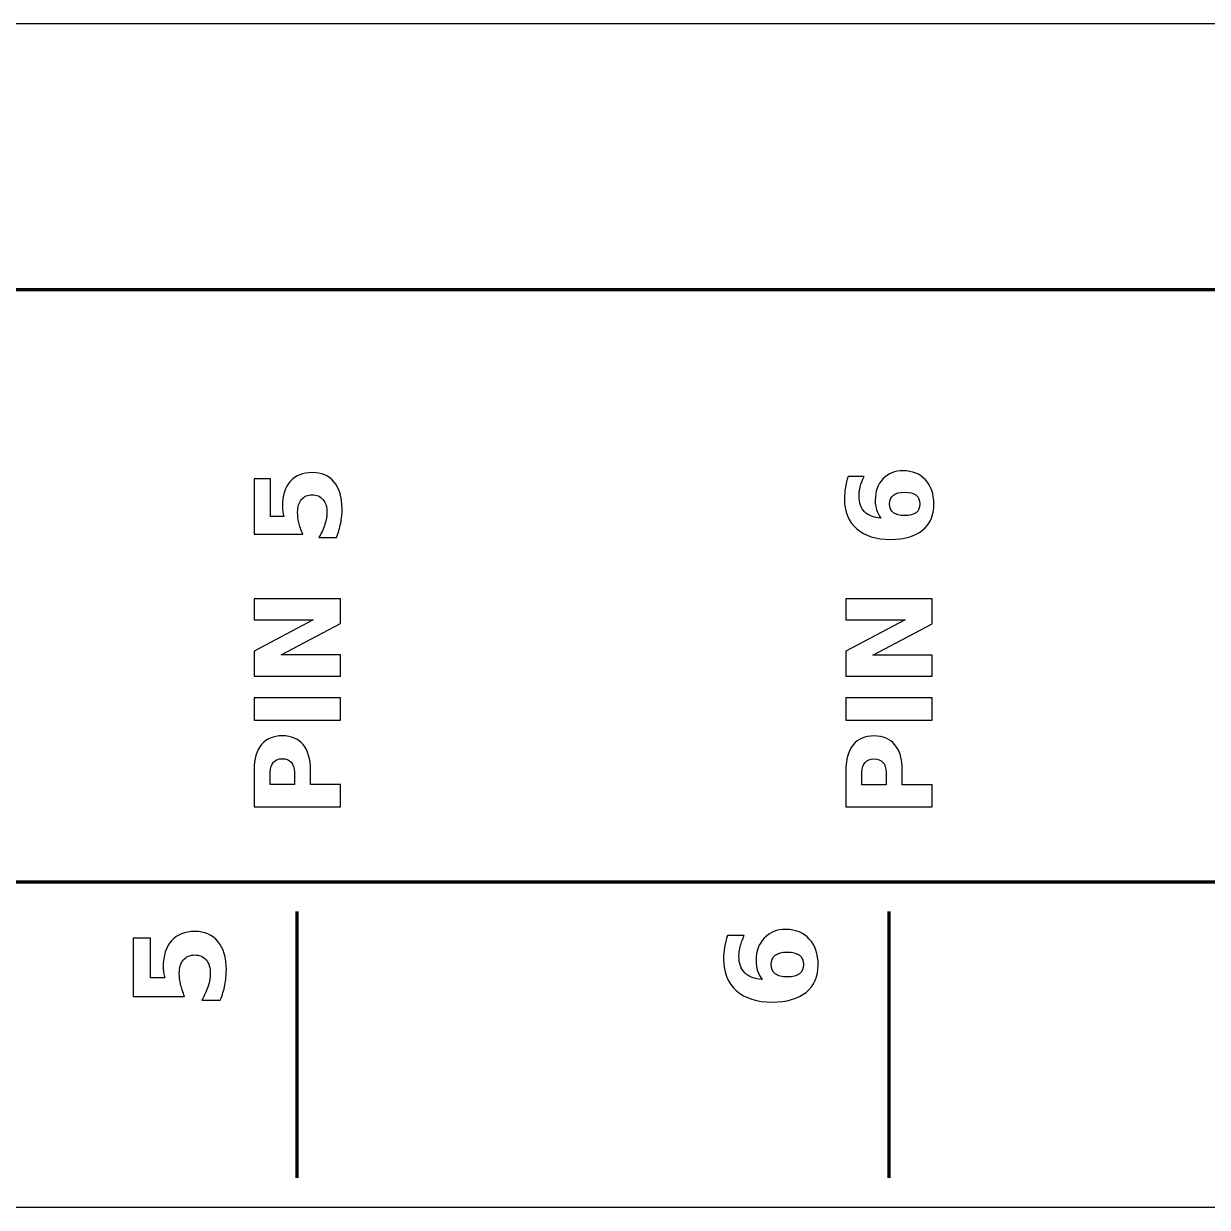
# Model space of a CAD drawing. Header units: centimetres. Extents: x -18.5 to -2.5, y -15.8 to -13.8.
# Drawn here: x -14.5 to -12.5, y -15.85 to -13.85 of the extents above; entities that cross this region are included whole.
import ezdxf

# ---------------------------------------------------------------- set-up
doc = ezdxf.new("R2010")
doc.units = ezdxf.units.CM
doc.header["$MEASUREMENT"] = 0
doc.layers.add('Layer 1', color=7, linetype='Continuous')

msp = doc.modelspace()

# ---------------------------------------------------------------- linework, layer by layer
at = {"layer": 'Layer 1', "color": 7}
msp.add_open_spline([(-18.5, -13.85), (-18.5, -13.85), (-2.5, -13.85), (-2.5, -13.85), (-2.5, -13.85), (-2.5, -13.85), (-2.5, -15.85), (-2.5, -15.85), (-2.5, -15.85), (-2.5, -15.85), (-18.5, -15.85), (-18.5, -15.85), (-18.5, -15.85), (-18.5, -15.85), (-18.5, -13.85), (-18.5, -13.85)], degree=3, knots=[0, 0, 0, 0, 0.25, 0.25, 0.25, 0.25, 0.5, 0.5, 0.5, 0.5, 0.75, 0.75, 0.75, 0.75, 1, 1, 1, 1], dxfattribs=at)
msp.add_open_spline([(-18.5, -13.85), (-18.5, -13.85), (-2.5, -13.85), (-2.5, -13.85), (-2.5, -13.85), (-2.5, -13.85), (-2.5, -15.85), (-2.5, -15.85), (-2.5, -15.85), (-2.5, -15.85), (-18.5, -15.85), (-18.5, -15.85), (-18.5, -15.85), (-18.5, -15.85), (-18.5, -13.85), (-18.5, -13.85)], degree=3, knots=[0, 0, 0, 0, 0.25, 0.25, 0.25, 0.25, 0.5, 0.5, 0.5, 0.5, 0.75, 0.75, 0.75, 0.75, 1, 1, 1, 1], dxfattribs=at)
at = {"layer": 'Layer 1', "color": 250, "lineweight": 100}
msp.add_open_spline([(-18.30001, -15.3), (-18.30001, -15.3), (-18.30001, -14.3), (-18.30001, -14.3), (-18.30001, -14.3), (-18.30001, -14.3), (-2.70001, -14.3), (-2.70001, -14.3), (-2.70001, -14.3), (-2.70001, -14.3), (-2.70001, -15.3), (-2.70001, -15.3), (-2.70001, -15.3), (-2.70001, -15.3), (-18.30001, -15.3), (-18.30001, -15.3)], degree=3, knots=[0, 0, 0, 0, 0.25, 0.25, 0.25, 0.25, 0.5, 0.5, 0.5, 0.5, 0.75, 0.75, 0.75, 0.75, 1, 1, 1, 1], dxfattribs=at)
at = {"layer": 'Layer 1', "color": 250}
for points, knots in [([(-14.1104, -14.7125), (-14.1104, -14.7125), (-14.1104, -14.61903), (-14.1104, -14.61903), (-14.1104, -14.61903), (-14.1104, -14.61903), (-14.08277, -14.61903), (-14.08277, -14.61903), (-14.08277, -14.61903), (-14.08277, -14.61903), (-14.08277, -14.68253), (-14.08277, -14.68253), (-14.08277, -14.68253), (-14.08277, -14.68253), (-14.0602, -14.68253), (-14.0602, -14.68253), (-14.0602, -14.68253), (-14.06097, -14.67967), (-14.06157, -14.6768), (-14.062, -14.6739), (-14.062, -14.6739), (-14.06243, -14.671), (-14.06263, -14.66797), (-14.06263, -14.66487), (-14.06263, -14.66487), (-14.06263, -14.64707), (-14.0582, -14.63323), (-14.0493, -14.62333), (-14.0493, -14.62333), (-14.04043, -14.61343), (-14.02803, -14.6085), (-14.01217, -14.6085), (-14.01217, -14.6085), (-13.9964, -14.6085), (-13.98407, -14.6139), (-13.97513, -14.62467), (-13.97513, -14.62467), (-13.96623, -14.63543), (-13.96177, -14.6504), (-13.96177, -14.66953), (-13.96177, -14.66953), (-13.96177, -14.6778), (-13.96257, -14.686), (-13.96417, -14.6941), (-13.96417, -14.6941), (-13.96577, -14.7022), (-13.96817, -14.71027), (-13.97143, -14.71827), (-13.97143, -14.71827), (-13.97143, -14.71827), (-14.00103, -14.71827), (-14.00103, -14.71827), (-14.00103, -14.71827), (-13.99647, -14.71033), (-13.99307, -14.7028), (-13.99077, -14.69567), (-13.99077, -14.69567), (-13.9885, -14.68853), (-13.98737, -14.6818), (-13.98737, -14.6755), (-13.98737, -14.6755), (-13.98737, -14.66637), (-13.9896, -14.6592), (-13.99407, -14.65397), (-13.99407, -14.65397), (-13.9985, -14.64873), (-14.00453, -14.6461), (-14.01213, -14.6461), (-14.01213, -14.6461), (-14.01983, -14.6461), (-14.02587, -14.64873), (-14.0303, -14.65397), (-14.0303, -14.65397), (-14.03473, -14.6592), (-14.03693, -14.66637), (-14.03693, -14.6755), (-14.03693, -14.6755), (-14.03693, -14.6809), (-14.03623, -14.68667), (-14.03483, -14.69277), (-14.03483, -14.69277), (-14.03343, -14.6989), (-14.03127, -14.70547), (-14.02833, -14.7125), (-14.02833, -14.7125), (-14.02833, -14.7125), (-14.1104, -14.7125), (-14.1104, -14.7125)], [0, 0, 0, 0, 0.0454545, 0.0454545, 0.0454545, 0.0454545, 0.0909091, 0.0909091, 0.0909091, 0.0909091, 0.1363636, 0.1363636, 0.1363636, 0.1363636, 0.1818182, 0.1818182, 0.1818182, 0.1818182, 0.2272727, 0.2272727, 0.2272727, 0.2272727, 0.2727273, 0.2727273, 0.2727273, 0.2727273, 0.3181818, 0.3181818, 0.3181818, 0.3181818, 0.3636364, 0.3636364, 0.3636364, 0.3636364, 0.4090909, 0.4090909, 0.4090909, 0.4090909, 0.4545455, 0.4545455, 0.4545455, 0.4545455, 0.5, 0.5, 0.5, 0.5, 0.5454545, 0.5454545, 0.5454545, 0.5454545, 0.5909091, 0.5909091, 0.5909091, 0.5909091, 0.6363636, 0.6363636, 0.6363636, 0.6363636, 0.6818182, 0.6818182, 0.6818182, 0.6818182, 0.7272727, 0.7272727, 0.7272727, 0.7272727, 0.7727273, 0.7727273, 0.7727273, 0.7727273, 0.8181818, 0.8181818, 0.8181818, 0.8181818, 0.8636364, 0.8636364, 0.8636364, 0.8636364, 0.9090909, 0.9090909, 0.9090909, 0.9090909, 0.9545455, 0.9545455, 0.9545455, 0.9545455, 1, 1, 1, 1]), ([(-13.1067, -14.61505), (-13.1067, -14.61505), (-13.07973, -14.61505), (-13.07973, -14.61505), (-13.07973, -14.61505), (-13.08267, -14.62125), (-13.08483, -14.62705), (-13.08623, -14.63251), (-13.08623, -14.63251), (-13.08763, -14.63798), (-13.08833, -14.64335), (-13.08833, -14.64855), (-13.08833, -14.64855), (-13.08833, -14.65975), (-13.08523, -14.66845), (-13.079, -14.67471), (-13.079, -14.67471), (-13.0728, -14.68095), (-13.06357, -14.68461), (-13.05133, -14.68565), (-13.05133, -14.68565), (-13.0545, -14.68135), (-13.0569, -14.67668), (-13.0585, -14.67168), (-13.0585, -14.67168), (-13.0601, -14.66668), (-13.0609, -14.66121), (-13.0609, -14.65528), (-13.0609, -14.65528), (-13.0609, -14.64038), (-13.05653, -14.62835), (-13.0478, -14.61921), (-13.0478, -14.61921), (-13.0391, -14.61005), (-13.02767, -14.60548), (-13.01353, -14.60548), (-13.01353, -14.60548), (-12.9979, -14.60548), (-12.9854, -14.61058), (-12.97597, -14.62081), (-12.97597, -14.62081), (-12.96657, -14.63101), (-12.96187, -14.64475), (-12.96187, -14.66191), (-12.96187, -14.66191), (-12.96187, -14.68085), (-12.96827, -14.69551), (-12.98107, -14.70591), (-12.98107, -14.70591), (-12.99383, -14.71628), (-13.012, -14.72148), (-13.0355, -14.72148), (-13.0355, -14.72148), (-13.05957, -14.72148), (-13.0785, -14.71541), (-13.09227, -14.70328), (-13.09227, -14.70328), (-13.10603, -14.69111), (-13.11293, -14.67448), (-13.11293, -14.65331), (-13.11293, -14.65331), (-13.11293, -14.64661), (-13.1124, -14.64011), (-13.11137, -14.63378), (-13.11137, -14.63378), (-13.11033, -14.62748), (-13.10877, -14.62125), (-13.1067, -14.61505)], [0, 0, 0, 0, 0.0588235, 0.0588235, 0.0588235, 0.0588235, 0.1176471, 0.1176471, 0.1176471, 0.1176471, 0.1764706, 0.1764706, 0.1764706, 0.1764706, 0.2352941, 0.2352941, 0.2352941, 0.2352941, 0.2941176, 0.2941176, 0.2941176, 0.2941176, 0.3529412, 0.3529412, 0.3529412, 0.3529412, 0.4117647, 0.4117647, 0.4117647, 0.4117647, 0.4705882, 0.4705882, 0.4705882, 0.4705882, 0.5294118, 0.5294118, 0.5294118, 0.5294118, 0.5882353, 0.5882353, 0.5882353, 0.5882353, 0.6470588, 0.6470588, 0.6470588, 0.6470588, 0.7058824, 0.7058824, 0.7058824, 0.7058824, 0.7647059, 0.7647059, 0.7647059, 0.7647059, 0.8235294, 0.8235294, 0.8235294, 0.8235294, 0.8823529, 0.8823529, 0.8823529, 0.8823529, 0.9411765, 0.9411765, 0.9411765, 0.9411765, 1, 1, 1, 1]), ([(-13.03667, -14.66151), (-13.03667, -14.66811), (-13.03453, -14.67305), (-13.03027, -14.67631), (-13.03027, -14.67631), (-13.026, -14.67961), (-13.0196, -14.68125), (-13.01107, -14.68125), (-13.01107, -14.68125), (-13.00257, -14.68125), (-12.99617, -14.67961), (-12.9919, -14.67631), (-12.9919, -14.67631), (-12.98763, -14.67305), (-12.9855, -14.66811), (-12.9855, -14.66151), (-12.9855, -14.66151), (-12.9855, -14.65488), (-12.98763, -14.64991), (-12.9919, -14.64665), (-12.9919, -14.64665), (-12.99617, -14.64335), (-13.00257, -14.64171), (-13.01107, -14.64171), (-13.01107, -14.64171), (-13.0196, -14.64171), (-13.026, -14.64335), (-13.03027, -14.64665), (-13.03027, -14.64665), (-13.03453, -14.64991), (-13.03667, -14.65488), (-13.03667, -14.66151)], [0, 0, 0, 0, 0.125, 0.125, 0.125, 0.125, 0.25, 0.25, 0.25, 0.25, 0.375, 0.375, 0.375, 0.375, 0.5, 0.5, 0.5, 0.5, 0.625, 0.625, 0.625, 0.625, 0.75, 0.75, 0.75, 0.75, 0.875, 0.875, 0.875, 0.875, 1, 1, 1, 1]), ([(-14.1104, -14.95233), (-14.1104, -14.95233), (-14.1104, -14.91033), (-14.1104, -14.91033), (-14.1104, -14.91033), (-14.1104, -14.91033), (-14.0104, -14.8573), (-14.0104, -14.8573), (-14.0104, -14.8573), (-14.0104, -14.8573), (-14.1104, -14.8573), (-14.1104, -14.8573), (-14.1104, -14.8573), (-14.1104, -14.8573), (-14.1104, -14.82167), (-14.1104, -14.82167), (-14.1104, -14.82167), (-14.1104, -14.82167), (-13.9646, -14.82167), (-13.9646, -14.82167), (-13.9646, -14.82167), (-13.9646, -14.82167), (-13.9646, -14.86367), (-13.9646, -14.86367), (-13.9646, -14.86367), (-13.9646, -14.86367), (-14.0646, -14.9167), (-14.0646, -14.9167), (-14.0646, -14.9167), (-14.0646, -14.9167), (-13.9646, -14.9167), (-13.9646, -14.9167), (-13.9646, -14.9167), (-13.9646, -14.9167), (-13.9646, -14.95233), (-13.9646, -14.95233), (-13.9646, -14.95233), (-13.9646, -14.95233), (-14.1104, -14.95233), (-14.1104, -14.95233)], [0, 0, 0, 0, 0.1, 0.1, 0.1, 0.1, 0.2, 0.2, 0.2, 0.2, 0.3, 0.3, 0.3, 0.3, 0.4, 0.4, 0.4, 0.4, 0.5, 0.5, 0.5, 0.5, 0.6, 0.6, 0.6, 0.6, 0.7, 0.7, 0.7, 0.7, 0.8, 0.8, 0.8, 0.8, 0.9, 0.9, 0.9, 0.9, 1, 1, 1, 1]), ([(-13.1105, -14.95251), (-13.1105, -14.95251), (-13.1105, -14.91051), (-13.1105, -14.91051), (-13.1105, -14.91051), (-13.1105, -14.91051), (-13.0105, -14.85748), (-13.0105, -14.85748), (-13.0105, -14.85748), (-13.0105, -14.85748), (-13.1105, -14.85748), (-13.1105, -14.85748), (-13.1105, -14.85748), (-13.1105, -14.85748), (-13.1105, -14.82185), (-13.1105, -14.82185), (-13.1105, -14.82185), (-13.1105, -14.82185), (-12.9647, -14.82185), (-12.9647, -14.82185), (-12.9647, -14.82185), (-12.9647, -14.82185), (-12.9647, -14.86385), (-12.9647, -14.86385), (-12.9647, -14.86385), (-12.9647, -14.86385), (-13.0647, -14.91688), (-13.0647, -14.91688), (-13.0647, -14.91688), (-13.0647, -14.91688), (-12.9647, -14.91688), (-12.9647, -14.91688), (-12.9647, -14.91688), (-12.9647, -14.91688), (-12.9647, -14.95251), (-12.9647, -14.95251), (-12.9647, -14.95251), (-12.9647, -14.95251), (-13.1105, -14.95251), (-13.1105, -14.95251)], [0, 0, 0, 0, 0.1, 0.1, 0.1, 0.1, 0.2, 0.2, 0.2, 0.2, 0.3, 0.3, 0.3, 0.3, 0.4, 0.4, 0.4, 0.4, 0.5, 0.5, 0.5, 0.5, 0.6, 0.6, 0.6, 0.6, 0.7, 0.7, 0.7, 0.7, 0.8, 0.8, 0.8, 0.8, 0.9, 0.9, 0.9, 0.9, 1, 1, 1, 1]), ([(-14.1104, -15.02673), (-14.1104, -15.02673), (-14.1104, -14.98913), (-14.1104, -14.98913), (-14.1104, -14.98913), (-14.1104, -14.98913), (-13.9646, -14.98913), (-13.9646, -14.98913), (-13.9646, -14.98913), (-13.9646, -14.98913), (-13.9646, -15.02673), (-13.9646, -15.02673), (-13.9646, -15.02673), (-13.9646, -15.02673), (-14.1104, -15.02673), (-14.1104, -15.02673)], [0, 0, 0, 0, 0.25, 0.25, 0.25, 0.25, 0.5, 0.5, 0.5, 0.5, 0.75, 0.75, 0.75, 0.75, 1, 1, 1, 1]), ([(-13.1105, -15.02691), (-13.1105, -15.02691), (-13.1105, -14.98931), (-13.1105, -14.98931), (-13.1105, -14.98931), (-13.1105, -14.98931), (-12.9647, -14.98931), (-12.9647, -14.98931), (-12.9647, -14.98931), (-12.9647, -14.98931), (-12.9647, -15.02691), (-12.9647, -15.02691), (-12.9647, -15.02691), (-12.9647, -15.02691), (-13.1105, -15.02691), (-13.1105, -15.02691)], [0, 0, 0, 0, 0.25, 0.25, 0.25, 0.25, 0.5, 0.5, 0.5, 0.5, 0.75, 0.75, 0.75, 0.75, 1, 1, 1, 1]), ([(-14.1104, -15.1733), (-14.1104, -15.1733), (-14.1104, -15.1109), (-14.1104, -15.1109), (-14.1104, -15.1109), (-14.1104, -15.09234), (-14.10627, -15.0781), (-14.09803, -15.06817), (-14.09803, -15.06817), (-14.0898, -15.05824), (-14.07807, -15.05327), (-14.06283, -15.05327), (-14.06283, -15.05327), (-14.04757, -15.05327), (-14.0358, -15.05824), (-14.02757, -15.06817), (-14.02757, -15.06817), (-14.01933, -15.0781), (-14.0152, -15.09234), (-14.0152, -15.1109), (-14.0152, -15.1109), (-14.0152, -15.1109), (-14.0152, -15.1357), (-14.0152, -15.1357), (-14.0152, -15.1357), (-14.0152, -15.1357), (-13.9646, -15.1357), (-13.9646, -15.1357), (-13.9646, -15.1357), (-13.9646, -15.1357), (-13.9646, -15.1733), (-13.9646, -15.1733), (-13.9646, -15.1733), (-13.9646, -15.1733), (-14.1104, -15.1733), (-14.1104, -15.1733)], [0, 0, 0, 0, 0.1111111, 0.1111111, 0.1111111, 0.1111111, 0.2222222, 0.2222222, 0.2222222, 0.2222222, 0.3333333, 0.3333333, 0.3333333, 0.3333333, 0.4444444, 0.4444444, 0.4444444, 0.4444444, 0.5555556, 0.5555556, 0.5555556, 0.5555556, 0.6666667, 0.6666667, 0.6666667, 0.6666667, 0.7777778, 0.7777778, 0.7777778, 0.7777778, 0.8888889, 0.8888889, 0.8888889, 0.8888889, 1, 1, 1, 1]), ([(-13.1105, -15.17348), (-13.1105, -15.17348), (-13.1105, -15.11108), (-13.1105, -15.11108), (-13.1105, -15.11108), (-13.1105, -15.09252), (-13.10637, -15.07828), (-13.09813, -15.06835), (-13.09813, -15.06835), (-13.0899, -15.05842), (-13.07817, -15.05345), (-13.06293, -15.05345), (-13.06293, -15.05345), (-13.04767, -15.05345), (-13.0359, -15.05842), (-13.02767, -15.06835), (-13.02767, -15.06835), (-13.01943, -15.07828), (-13.0153, -15.09252), (-13.0153, -15.11108), (-13.0153, -15.11108), (-13.0153, -15.11108), (-13.0153, -15.13588), (-13.0153, -15.13588), (-13.0153, -15.13588), (-13.0153, -15.13588), (-12.9647, -15.13588), (-12.9647, -15.13588), (-12.9647, -15.13588), (-12.9647, -15.13588), (-12.9647, -15.17348), (-12.9647, -15.17348), (-12.9647, -15.17348), (-12.9647, -15.17348), (-13.1105, -15.17348), (-13.1105, -15.17348)], [0, 0, 0, 0, 0.1111111, 0.1111111, 0.1111111, 0.1111111, 0.2222222, 0.2222222, 0.2222222, 0.2222222, 0.3333333, 0.3333333, 0.3333333, 0.3333333, 0.4444444, 0.4444444, 0.4444444, 0.4444444, 0.5555556, 0.5555556, 0.5555556, 0.5555556, 0.6666667, 0.6666667, 0.6666667, 0.6666667, 0.7777778, 0.7777778, 0.7777778, 0.7777778, 0.8888889, 0.8888889, 0.8888889, 0.8888889, 1, 1, 1, 1]), ([(-14.08317, -15.1357), (-14.08317, -15.1357), (-14.04243, -15.1357), (-14.04243, -15.1357), (-14.04243, -15.1357), (-14.04243, -15.1357), (-14.04243, -15.1149), (-14.04243, -15.1149), (-14.04243, -15.1149), (-14.04243, -15.1076), (-14.0442, -15.10197), (-14.04777, -15.098), (-14.04777, -15.098), (-14.0513, -15.09404), (-14.05633, -15.09204), (-14.06283, -15.09204), (-14.06283, -15.09204), (-14.06937, -15.09204), (-14.07437, -15.09404), (-14.0779, -15.098), (-14.0779, -15.098), (-14.0814, -15.10197), (-14.08317, -15.1076), (-14.08317, -15.1149), (-14.08317, -15.1149), (-14.08317, -15.1149), (-14.08317, -15.1357), (-14.08317, -15.1357)], [0, 0, 0, 0, 0.1428571, 0.1428571, 0.1428571, 0.1428571, 0.2857143, 0.2857143, 0.2857143, 0.2857143, 0.4285714, 0.4285714, 0.4285714, 0.4285714, 0.5714286, 0.5714286, 0.5714286, 0.5714286, 0.7142857, 0.7142857, 0.7142857, 0.7142857, 0.8571429, 0.8571429, 0.8571429, 0.8571429, 1, 1, 1, 1]), ([(-13.08327, -15.13588), (-13.08327, -15.13588), (-13.04253, -15.13588), (-13.04253, -15.13588), (-13.04253, -15.13588), (-13.04253, -15.13588), (-13.04253, -15.11508), (-13.04253, -15.11508), (-13.04253, -15.11508), (-13.04253, -15.10778), (-13.0443, -15.10215), (-13.04787, -15.09818), (-13.04787, -15.09818), (-13.0514, -15.09422), (-13.05643, -15.09222), (-13.06293, -15.09222), (-13.06293, -15.09222), (-13.06947, -15.09222), (-13.07447, -15.09422), (-13.078, -15.09818), (-13.078, -15.09818), (-13.0815, -15.10215), (-13.08327, -15.10778), (-13.08327, -15.11508), (-13.08327, -15.11508), (-13.08327, -15.11508), (-13.08327, -15.13588), (-13.08327, -15.13588)], [0, 0, 0, 0, 0.1428571, 0.1428571, 0.1428571, 0.1428571, 0.2857143, 0.2857143, 0.2857143, 0.2857143, 0.4285714, 0.4285714, 0.4285714, 0.4285714, 0.5714286, 0.5714286, 0.5714286, 0.5714286, 0.7142857, 0.7142857, 0.7142857, 0.7142857, 0.8571429, 0.8571429, 0.8571429, 0.8571429, 1, 1, 1, 1]), ([(-13.31065, -15.39058), (-13.31065, -15.39058), (-13.28211, -15.39058), (-13.28211, -15.39058), (-13.28211, -15.39058), (-13.28521, -15.39714), (-13.2875, -15.40328), (-13.28898, -15.40907), (-13.28898, -15.40907), (-13.29047, -15.41485), (-13.29121, -15.42053), (-13.29121, -15.42604), (-13.29121, -15.42604), (-13.29121, -15.43789), (-13.28793, -15.4471), (-13.28133, -15.45373), (-13.28133, -15.45373), (-13.27477, -15.46033), (-13.265, -15.46421), (-13.25205, -15.4653), (-13.25205, -15.4653), (-13.2554, -15.46075), (-13.25794, -15.45581), (-13.25963, -15.45052), (-13.25963, -15.45052), (-13.26133, -15.44523), (-13.26217, -15.43944), (-13.26217, -15.43316), (-13.26217, -15.43316), (-13.26217, -15.41739), (-13.25755, -15.40466), (-13.24831, -15.39499), (-13.24831, -15.39499), (-13.2391, -15.38529), (-13.227, -15.38046), (-13.21204, -15.38046), (-13.21204, -15.38046), (-13.1955, -15.38046), (-13.18227, -15.38586), (-13.17228, -15.39669), (-13.17228, -15.39669), (-13.16234, -15.40748), (-13.15736, -15.42202), (-13.15736, -15.44018), (-13.15736, -15.44018), (-13.15736, -15.46022), (-13.16413, -15.47574), (-13.17768, -15.48675), (-13.17768, -15.48675), (-13.19119, -15.49772), (-13.21042, -15.50323), (-13.23529, -15.50323), (-13.23529, -15.50323), (-13.26076, -15.50323), (-13.2808, -15.49681), (-13.29537, -15.48396), (-13.29537, -15.48396), (-13.30994, -15.47109), (-13.31724, -15.45348), (-13.31724, -15.43108), (-13.31724, -15.43108), (-13.31724, -15.42399), (-13.31668, -15.41711), (-13.31558, -15.41041), (-13.31558, -15.41041), (-13.31449, -15.40374), (-13.31283, -15.39714), (-13.31065, -15.39058)], [0, 0, 0, 0, 0.0588235, 0.0588235, 0.0588235, 0.0588235, 0.1176471, 0.1176471, 0.1176471, 0.1176471, 0.1764706, 0.1764706, 0.1764706, 0.1764706, 0.2352941, 0.2352941, 0.2352941, 0.2352941, 0.2941176, 0.2941176, 0.2941176, 0.2941176, 0.3529412, 0.3529412, 0.3529412, 0.3529412, 0.4117647, 0.4117647, 0.4117647, 0.4117647, 0.4705882, 0.4705882, 0.4705882, 0.4705882, 0.5294118, 0.5294118, 0.5294118, 0.5294118, 0.5882353, 0.5882353, 0.5882353, 0.5882353, 0.6470588, 0.6470588, 0.6470588, 0.6470588, 0.7058824, 0.7058824, 0.7058824, 0.7058824, 0.7647059, 0.7647059, 0.7647059, 0.7647059, 0.8235294, 0.8235294, 0.8235294, 0.8235294, 0.8823529, 0.8823529, 0.8823529, 0.8823529, 0.9411765, 0.9411765, 0.9411765, 0.9411765, 1, 1, 1, 1]), ([(-14.31467, -15.49391), (-14.31467, -15.49391), (-14.31467, -15.39499), (-14.31467, -15.39499), (-14.31467, -15.39499), (-14.31467, -15.39499), (-14.28542, -15.39499), (-14.28542, -15.39499), (-14.28542, -15.39499), (-14.28542, -15.39499), (-14.28542, -15.4622), (-14.28542, -15.4622), (-14.28542, -15.4622), (-14.28542, -15.4622), (-14.26154, -15.4622), (-14.26154, -15.4622), (-14.26154, -15.4622), (-14.26235, -15.45916), (-14.26298, -15.45613), (-14.26344, -15.45306), (-14.26344, -15.45306), (-14.2639, -15.44999), (-14.26411, -15.44678), (-14.26411, -15.4435), (-14.26411, -15.4435), (-14.26411, -15.42466), (-14.25942, -15.41002), (-14.25, -15.39954), (-14.25, -15.39954), (-14.24062, -15.38907), (-14.22749, -15.38384), (-14.2107, -15.38384), (-14.2107, -15.38384), (-14.19402, -15.38384), (-14.18096, -15.38956), (-14.17151, -15.40095), (-14.17151, -15.40095), (-14.16209, -15.41235), (-14.15736, -15.42819), (-14.15736, -15.44844), (-14.15736, -15.44844), (-14.15736, -15.45719), (-14.15821, -15.46587), (-14.1599, -15.47444), (-14.1599, -15.47444), (-14.16159, -15.48301), (-14.16413, -15.49155), (-14.16759, -15.50002), (-14.16759, -15.50002), (-14.16759, -15.50002), (-14.19892, -15.50002), (-14.19892, -15.50002), (-14.19892, -15.50002), (-14.19409, -15.49162), (-14.19049, -15.48365), (-14.18805, -15.4761), (-14.18805, -15.4761), (-14.18565, -15.46855), (-14.18446, -15.46142), (-14.18446, -15.45475), (-14.18446, -15.45475), (-14.18446, -15.44509), (-14.18682, -15.4375), (-14.19155, -15.43196), (-14.19155, -15.43196), (-14.19624, -15.42643), (-14.20262, -15.42364), (-14.21067, -15.42364), (-14.21067, -15.42364), (-14.21882, -15.42364), (-14.2252, -15.42643), (-14.22989, -15.43196), (-14.22989, -15.43196), (-14.23459, -15.4375), (-14.23691, -15.44509), (-14.23691, -15.45475), (-14.23691, -15.45475), (-14.23691, -15.46047), (-14.23617, -15.46657), (-14.23469, -15.47303), (-14.23469, -15.47303), (-14.23321, -15.47952), (-14.23092, -15.48647), (-14.22781, -15.49391), (-14.22781, -15.49391), (-14.22781, -15.49391), (-14.31467, -15.49391), (-14.31467, -15.49391)], [0, 0, 0, 0, 0.0454545, 0.0454545, 0.0454545, 0.0454545, 0.0909091, 0.0909091, 0.0909091, 0.0909091, 0.1363636, 0.1363636, 0.1363636, 0.1363636, 0.1818182, 0.1818182, 0.1818182, 0.1818182, 0.2272727, 0.2272727, 0.2272727, 0.2272727, 0.2727273, 0.2727273, 0.2727273, 0.2727273, 0.3181818, 0.3181818, 0.3181818, 0.3181818, 0.3636364, 0.3636364, 0.3636364, 0.3636364, 0.4090909, 0.4090909, 0.4090909, 0.4090909, 0.4545455, 0.4545455, 0.4545455, 0.4545455, 0.5, 0.5, 0.5, 0.5, 0.5454545, 0.5454545, 0.5454545, 0.5454545, 0.5909091, 0.5909091, 0.5909091, 0.5909091, 0.6363636, 0.6363636, 0.6363636, 0.6363636, 0.6818182, 0.6818182, 0.6818182, 0.6818182, 0.7272727, 0.7272727, 0.7272727, 0.7272727, 0.7727273, 0.7727273, 0.7727273, 0.7727273, 0.8181818, 0.8181818, 0.8181818, 0.8181818, 0.8636364, 0.8636364, 0.8636364, 0.8636364, 0.9090909, 0.9090909, 0.9090909, 0.9090909, 0.9545455, 0.9545455, 0.9545455, 0.9545455, 1, 1, 1, 1]), ([(-13.23653, -15.43976), (-13.23653, -15.44675), (-13.23427, -15.45197), (-13.22975, -15.45542), (-13.22975, -15.45542), (-13.22524, -15.45892), (-13.21846, -15.46065), (-13.20943, -15.46065), (-13.20943, -15.46065), (-13.20044, -15.46065), (-13.19366, -15.45892), (-13.18915, -15.45542), (-13.18915, -15.45542), (-13.18463, -15.45197), (-13.18237, -15.44675), (-13.18237, -15.43976), (-13.18237, -15.43976), (-13.18237, -15.43274), (-13.18463, -15.42748), (-13.18915, -15.42403), (-13.18915, -15.42403), (-13.19366, -15.42053), (-13.20044, -15.41881), (-13.20943, -15.41881), (-13.20943, -15.41881), (-13.21846, -15.41881), (-13.22524, -15.42053), (-13.22975, -15.42403), (-13.22975, -15.42403), (-13.23427, -15.42748), (-13.23653, -15.43274), (-13.23653, -15.43976)], [0, 0, 0, 0, 0.125, 0.125, 0.125, 0.125, 0.25, 0.25, 0.25, 0.25, 0.375, 0.375, 0.375, 0.375, 0.5, 0.5, 0.5, 0.5, 0.625, 0.625, 0.625, 0.625, 0.75, 0.75, 0.75, 0.75, 0.875, 0.875, 0.875, 0.875, 1, 1, 1, 1])]:
    msp.add_open_spline(points, degree=3, knots=knots, dxfattribs=at)
at = {"layer": 'Layer 1', "color": 250, "lineweight": 106}
for points in [[(-14.0375, -15.8), (-14.0375, -15.8), (-14.03752, -15.35001), (-14.03752, -15.35001)], [(-13.0375, -15.8), (-13.0375, -15.8), (-13.03752, -15.35001), (-13.03752, -15.35001)]]:
    msp.add_open_spline(points, degree=3, dxfattribs=at)

doc.saveas('drawing.dxf')
